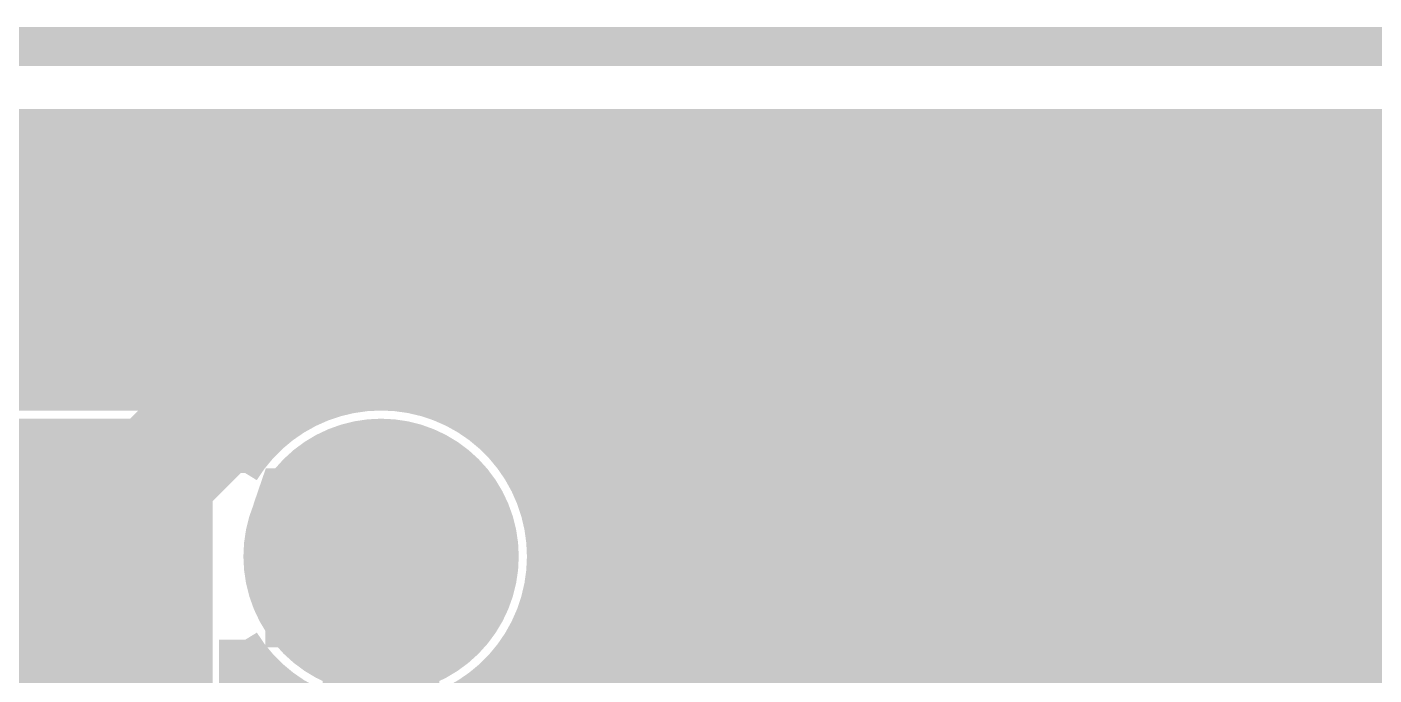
# Model space of a CAD drawing. Extents: x -7 to 100, y -42 to 30.
# Drawn here: x 75.25 to 84.05, y 25.9 to 30.13 of the extents above; entities that cross this region are included whole.
import ezdxf

# ---------------------------------------------------------------- set-up
doc = ezdxf.new("R2010")
doc.units = 0
doc.header["$MEASUREMENT"] = 0
doc.layers.get('0').update_dxf_attribs({"linetype": 'CONTINUOUS'})
for name, color, linetype in [('22-315-0_BOT', 7, 'CONTINUOUS'), ('22-315-0_DRD', 7, 'CONTINUOUS'), ('22-315-0_GND', 6, 'CONTINUOUS'), ('22-315-0_IN1', 4, 'CONTINUOUS'), ('22-315-0_SMB', 3, 'CONTINUOUS'), ('22-315-0_SMT', 5, 'CONTINUOUS'), ('22-315-0_SPT', 14, 'CONTINUOUS'), ('22-315-0_SST', 12, 'CONTINUOUS'), ('22-315-0_TOP', 11, 'CONTINUOUS'), ('THRUHOLE_TAP', 15, 'CONTINUOUS')]:
    doc.layers.add(name, color=color, linetype=linetype)

# ---------------------------------------------------------------- blocks, each defined once
blk = doc.blocks.new('ROUND_19')
at = {"const_width": 0.7493}
blk.add_lwpolyline([(-0.37465, 0, 1), (0.37465, 0, 1)], format="xyb", close=True, dxfattribs=at)
blk = doc.blocks.new('SQUARE_21')
blk.add_solid([(0.7493, 0.7493), (0.7493, -0.7493), (-0.7493, 0.7493), (-0.7493, -0.7493)])
blk = doc.blocks.new('ROUND_67')
at = {"const_width": 0.89916}
blk.add_lwpolyline([(-0.44958, 0, 1), (0.44958, 0, 1)], format="xyb", close=True, dxfattribs=at)
blk = doc.blocks.new('SQUARE_71')
blk.add_solid([(0.89916, 0.89916), (0.89916, -0.89916), (-0.89916, 0.89916), (-0.89916, -0.89916)])
blk = doc.blocks.new('RECTANGLE_18')
blk.add_solid([(1.14935, 1.5494), (1.14935, -1.5494), (-1.14935, 1.5494), (-1.14935, -1.5494)])
blk = doc.blocks.new('ROUND_84')
at = {"const_width": 0.50038}
blk.add_lwpolyline([(-0.25019, 0, 1), (0.25019, 0, 1)], format="xyb", close=True, dxfattribs=at)

msp = doc.modelspace()

# ---------------------------------------------------------------- linework, layer by layer
at = {"layer": '22-315-0_BOT'}
for points, const_width in [([(87.9094, 29.464), (67.07124, 29.464)], 0.254), ([(75.184, 29.464), (75.184, 29.1084)], 0.254), ([(75.4126, 29.464), (75.4126, 29.1084)], 0.254), ([(75.6412, 29.464), (75.6412, 29.1084)], 0.254), ([(75.8698, 29.464), (75.8698, 29.1084)], 0.254), ([(76.0984, 29.464), (76.0984, 29.1084)], 0.254), ([(76.327, 29.464), (76.327, 29.1084)], 0.254), ([(76.5556, 29.464), (76.5556, 29.1084)], 0.254), ([(76.7842, 29.464), (76.7842, 29.1084)], 0.254), ([(77.0128, 29.464), (77.0128, 29.1084)], 0.254), ([(77.2414, 29.464), (77.2414, 29.1084)], 0.254), ([(77.47, 29.464), (77.47, 29.1084)], 0.254), ([(77.6986, 29.464), (77.6986, 29.1084)], 0.254), ([(77.9272, 29.464), (77.9272, 29.1084)], 0.254), ([(78.1558, 29.464), (78.1558, 29.1084)], 0.254), ([(78.3844, 29.464), (78.3844, 29.1084)], 0.254), ([(78.613, 29.464), (78.613, 29.1084)], 0.254), ([(78.8416, 29.464), (78.8416, 29.1084)], 0.254), ([(79.0702, 29.464), (79.0702, 29.1084)], 0.254), ([(79.2988, 29.464), (79.2988, 29.1084)], 0.254), ([(79.5274, 29.464), (79.5274, 29.1084)], 0.254), ([(79.756, 29.464), (79.756, 29.1084)], 0.254), ([(79.9846, 29.464), (79.9846, 29.0957)], 0.254), ([(80.2132, 29.464), (80.2132, 28.94584)], 0.254), ([(80.4418, 29.464), (80.4418, 28.71724)], 0.254), ([(80.6704, 29.464), (80.6704, 28.48864)], 0.254), ([(80.899, 29.464), (80.899, 28.26004)], 0.254), ([(81.1276, 29.464), (81.1276, 28.03144)], 0.254), ([(81.3562, 29.464), (81.3562, 27.80284)], 0.254), ([(81.5848, 29.464), (81.5848, 27.57424)], 0.254), ([(81.8134, 29.464), (81.8134, 27.34564)], 0.254), ([(82.042, 29.464), (82.042, 27.11704)], 0.254), ([(82.2706, 29.464), (82.2706, 26.9494)], 0.254), ([(82.4992, 29.464), (82.4992, 26.9494)], 0.254), ([(82.7278, 29.464), (82.7278, 26.9494)], 0.254), ([(82.9564, 29.464), (82.9564, 26.9494)], 0.254), ([(83.185, 29.464), (83.185, 26.9494)], 0.254), ([(83.4136, 29.464), (83.4136, 26.9494)], 0.254), ([(83.6422, 29.464), (83.6422, 26.9494)], 0.254), ([(83.8708, 29.464), (83.8708, 26.9494)], 0.254), ([(84.0994, 29.464), (84.0994, 26.9494)], 0.254), ([(87.9094, 29.4132), (67.16522, 29.4132)], 0.254), ([(87.9094, 29.1846), (67.40144, 29.1846)], 0.254), ([(79.883, 29.1084), (71.882, 29.1084)], 0.254), ([(80.1751, 28.98394), (82.20964, 26.9494)], 0.254), ([(87.9094, 28.956), (80.20304, 28.956)], 0.254), ([(69.85, 26.67), (71.882, 28.702), (79.883, 28.702), (82.042, 26.543), (85.217, 26.543), (86.487, 25.273), (88.9, 25.273), (93.472, 20.701), (93.472, 8.128), (91.059, 5.715), (89.408, 5.715), (88.519, 6.604), (88.519, 6.858)], 0.2032), ([(87.9094, 28.7274), (80.43164, 28.7274)], 0.254), ([(87.9094, 28.4988), (80.66024, 28.4988)], 0.254), ([(87.9094, 28.2702), (80.88884, 28.2702)], 0.254), ([(87.9094, 28.0416), (81.11744, 28.0416)], 0.254), ([(84.963, 25.781), (82.042, 25.781), (79.883, 27.94), (73.66, 27.94)], 0.2032), ([(87.9094, 27.813), (81.34604, 27.813)], 0.254), ([(92.32646, 27.5844), (81.57464, 27.5844)], 0.254), ([(92.23502, 27.3558), (81.80324, 27.3558)], 0.254), ([(92.16136, 27.1272), (82.03184, 27.1272)], 0.254), ([(74.93, 24.2062), (75.692, 24.9682), (75.692, 26.543), (75.565, 26.67)], 0.762), ([(85.217, 26.9494), (82.20964, 26.9494)], 0.254)]:
    msp.add_lwpolyline(points, dxfattribs=dict(at, const_width=const_width))
at = {"layer": '22-315-0_BOT', "const_width": 0.254}
msp.add_lwpolyline([(80.17002, 28.98902, 0.1989124), (79.883, 29.10791)], format="xyb", dxfattribs=at)
at = {"layer": '22-315-0_DRD', "const_width": 0.254}
for points in [[(0, 0), (-7.00024, 0), (-7.00024, 29.99994), (99.9998, 29.99994), (99.9998, 0), (0, 0)], [(75.565, 27.305), (75.565, 26.035)], [(77.56398, 27.305), (77.56398, 26.035)], [(76.2, 26.67), (74.93, 26.67)], [(78.19898, 26.67), (76.92898, 26.67)]]:
    msp.add_lwpolyline(points, dxfattribs=at)
at = {"layer": '22-315-0_GND', "const_width": 0.254}
msp.add_lwpolyline([(0, 0), (-7.00024, 0), (-7.00024, 29.99994), (99.9998, 29.99994), (99.9998, 0), (0, 0)], dxfattribs=at)
at = {"layer": '22-315-0_IN1', "const_width": 0.254}
for points in [[(99.441, 29.337), (29.1338, 29.337)], [(99.441, 29.3116), (29.1338, 29.3116)], [(75.2602, 29.337), (75.2602, 27.7495)], [(75.4888, 29.337), (75.4888, 27.7495)], [(75.7174, 29.337), (75.7174, 27.7495)], [(75.946, 29.337), (75.946, 27.7495)], [(76.1746, 29.337), (76.1746, 27.7495)], [(76.4032, 29.337), (76.4032, 27.7495)], [(76.6318, 29.337), (76.6318, 27.21356)], [(76.8604, 29.337), (76.8604, 27.48788)], [(77.089, 29.337), (77.089, 27.63774)], [(77.3176, 29.337), (77.3176, 27.72156)], [(77.5462, 29.337), (77.5462, 27.7495)], [(77.7748, 29.337), (77.7748, 27.72918)], [(78.0034, 29.337), (78.0034, 27.65552)], [(78.232, 29.337), (78.232, 27.51836)], [(78.4606, 29.337), (78.4606, 27.27198)], [(78.6892, 29.337), (78.6892, 15.13332)], [(78.9178, 29.337), (78.9178, 15.15618)], [(79.1464, 29.337), (79.1464, 15.09776)], [(79.375, 29.337), (79.375, 14.93012)], [(79.6036, 29.337), (79.6036, 13.59408)], [(79.8322, 29.337), (79.8322, 13.45692)], [(80.0608, 29.337), (80.0608, 3.52298)], [(80.2894, 29.337), (80.2894, 3.75412)], [(80.518, 29.337), (80.518, 19.24812)], [(80.7466, 29.337), (80.7466, 19.41576)], [(80.9752, 29.337), (80.9752, 19.47418)], [(81.2038, 29.337), (81.2038, 19.45132)], [(81.4324, 29.337), (81.4324, 19.33956)], [(81.661, 29.337), (81.661, 19.0373)], [(81.8896, 29.337), (81.8896, 14.71676)], [(82.1182, 29.337), (82.1182, 14.77518)], [(82.3468, 29.337), (82.3468, 14.75232)], [(82.5754, 29.337), (82.5754, 23.54072)], [(82.804, 29.337), (82.804, 23.80488)], [(83.0326, 29.337), (83.0326, 23.90394)], [(83.2612, 29.337), (83.2612, 23.91664)], [(83.4898, 29.337), (83.4898, 23.84806)], [(83.7184, 29.337), (83.7184, 23.66264)], [(83.947, 29.337), (83.947, 21.5773)], [(99.441, 29.083), (29.1338, 29.083)], [(99.441, 28.8544), (29.1338, 28.8544)], [(99.441, 28.6258), (29.1338, 28.6258)], [(99.441, 28.3972), (74.16292, 28.3972)], [(99.441, 28.1686), (74.30008, 28.1686)], [(95.25, 27.94), (74.34072, 27.94)], [(76.6445, 27.7495), (74.4855, 27.7495)], [(76.6445, 27.7495), (76.6445, 27.23388)], [(77.2795, 27.7114), (76.6445, 27.7114)], [(94.8182, 27.7114), (77.84846, 27.7114)], [(76.85278, 27.4828), (76.6445, 27.4828)], [(94.54134, 27.4828), (78.27518, 27.4828)], [(94.34068, 27.2542), (78.4733, 27.2542)], [(94.19082, 27.0256), (78.58252, 27.0256)], [(94.07906, 26.797), (78.63586, 26.797)], [(93.99778, 26.5684), (78.6384, 26.5684)], [(84.57438, 26.3398), (78.59268, 26.3398)], [(76.6318, 26.12644), (76.6318, 24.80818)], [(76.6445, 26.10612), (76.6445, 25.5905)], [(84.36864, 26.1112), (78.48854, 26.1112)], [(78.4606, 26.06802), (78.4606, 20.18284)], [(76.82484, 25.8826), (76.6445, 25.8826)], [(76.8604, 25.85212), (76.8604, 24.74976)], [(84.2899, 25.8826), (78.30312, 25.8826)], [(78.232, 25.82164), (78.232, 20.36826)]]:
    msp.add_lwpolyline(points, dxfattribs=at)
for points in [[(77.56398, 27.7495, 0.2608576), (76.64374, 27.23434)], [(78.64348, 26.67, 0.4142136), (77.56398, 27.7495)], [(77.56398, 25.5905, 0.4142136), (78.64348, 26.67)], [(76.6445, 26.10612, 0.2608574), (77.56398, 25.59139)]]:
    msp.add_lwpolyline(points, format="xyb", dxfattribs=at)
at = {"layer": '22-315-0_SST'}
for points, const_width in [([(79.16418, 28.66898), (79.16418, 25.0698), (73.36536, 25.0698), (73.36536, 28.66898), (79.16418, 28.66898)], 0.20066), ([(76.46416, 28.66898), (76.3651, 28.66898), (74.66584, 28.66898), (75.565, 27.86888)], 0.20066), ([(75.19162, 28.66898), (75.19162, 28.19908)], 0.20066), ([(75.37196, 28.66898), (75.37196, 28.03906)], 0.20066), ([(75.5523, 28.66898), (75.5523, 27.87904)], 0.20066), ([(76.46416, 28.66898), (75.565, 27.86888)], 0.20066), ([(75.73264, 28.66898), (75.73264, 28.01874)], 0.20066), ([(75.91298, 28.66898), (75.91298, 28.17876)], 0.20066), ([(76.09078, 28.66898), (76.09078, 28.33878)], 0.20066), ([(76.27112, 28.66898), (76.27112, 28.4988)], 0.20066), ([(82.36458, 27.83332), (82.36458, 28.73248), (90.45702, 28.73248), (90.45702, 27.83332)], 0.20066), ([(76.36002, 28.57754), (74.76744, 28.57754)], 0.20066), ([(76.15682, 28.3972), (74.97064, 28.3972)], 0.20066), ([(75.95616, 28.21686), (75.17384, 28.21686)], 0.20066), ([(75.75296, 28.03906), (75.3745, 28.03906)], 0.20066), ([(73.36536, 27.67076), (73.76414, 27.67076), (73.76414, 25.47112), (78.7654, 25.47112), (78.7654, 27.67076), (79.16418, 27.67076)], 0.20066), ([(77.2795, 26.99766), (77.22108, 27.16784), (76.86548, 27.16784), (76.80706, 26.99766), (76.80706, 26.65984), (76.9239, 26.48966), (77.2795, 26.48966), (77.2795, 26.15184), (76.80706, 26.15184)], 0.1524), ([(78.05928, 26.83002), (78.05928, 26.99766), (78.00086, 27.16784), (77.7621, 27.16784), (77.70368, 26.99766), (77.70368, 26.15184)], 0.1524), ([(77.64526, 26.15184), (77.88148, 26.15184)], 0.1524)]:
    msp.add_lwpolyline(points, dxfattribs=dict(at, const_width=const_width))
at = {"layer": '22-315-0_TOP'}
for points, const_width in [([(21.7678, 26.67), (21.7678, 28.3718), (22.479, 29.083), (87.376, 29.083), (89.42578, 27.03322), (89.42578, 26.67), (90.06078, 26.035)], 0.762), ([(82.65922, 26.035), (82.65922, 26.56078), (81.153, 28.067), (76.962, 28.067), (75.565, 26.67)], 0.762), ([(81.97596, 28.321), (82.33156, 27.9654)], 0.254), ([(87.06104, 28.321), (81.97596, 28.321)], 0.254), ([(82.01152, 28.321), (82.01152, 28.28544)], 0.254), ([(82.24012, 28.321), (82.24012, 28.05684)], 0.254), ([(82.46872, 28.321), (82.46872, 27.9654)], 0.254), ([(82.69732, 28.321), (82.69732, 27.9654)], 0.254), ([(82.92592, 28.321), (82.92592, 27.9654)], 0.254), ([(83.15452, 28.321), (83.15452, 27.9654)], 0.254), ([(83.38312, 28.321), (83.38312, 27.9654)], 0.254), ([(83.61172, 28.321), (83.61172, 27.9654)], 0.254), ([(83.84032, 28.321), (83.84032, 27.9654)], 0.254), ([(84.06892, 28.321), (84.06892, 27.9654)], 0.254), ([(87.11184, 28.2702), (82.02676, 28.2702)], 0.254), ([(87.34044, 28.0416), (82.25536, 28.0416)], 0.254), ([(84.19084, 27.9654), (82.33156, 27.9654)], 0.254), ([(80.83804, 27.305), (78.4987, 27.305)], 0.254), ([(78.58252, 27.305), (78.58252, 27.16022)], 0.254), ([(78.81112, 27.305), (78.81112, 22.0345)], 0.254), ([(79.03972, 27.305), (79.03972, 22.0345)], 0.254), ([(79.26832, 27.305), (79.26832, 22.0345)], 0.254), ([(79.49692, 27.305), (79.49692, 22.0345)], 0.254), ([(79.72552, 27.305), (79.72552, 22.0345)], 0.254), ([(79.95412, 27.305), (79.95412, 22.0345)], 0.254), ([(80.18272, 27.305), (80.18272, 22.0345)], 0.254), ([(80.41132, 27.305), (80.41132, 22.0345)], 0.254), ([(80.63992, 27.305), (80.63992, 22.0345)], 0.254), ([(80.83804, 27.305), (81.13014, 27.0129)], 0.254), ([(80.86852, 27.27452), (80.86852, 19.54022)], 0.254), ([(81.01584, 27.1272), (78.59776, 27.1272)], 0.254), ([(81.09712, 27.04592), (81.09712, 19.55546)], 0.254), ([(81.13014, 27.0129), (81.13014, 24.1046)], 0.254), ([(75.565, 26.67), (71.66356, 26.67)], 0.762), ([(77.56398, 26.67), (77.56398, 20.955), (72.898, 20.955)], 0.762), ([(81.13014, 26.8986), (78.67142, 26.8986)], 0.254), ([(81.13014, 26.67), (78.69428, 26.67)], 0.254), ([(81.13014, 26.4414), (78.67142, 26.4414)], 0.254), ([(78.58252, 26.17724), (78.58252, 22.0345)], 0.254), ([(81.13014, 26.2128), (78.59776, 26.2128)], 0.254), ([(76.6953, 25.94864), (76.6953, 25.5397)], 0.254), ([(81.13014, 25.9842), (78.46314, 25.9842)], 0.254), ([(76.75372, 25.8826), (76.75372, 24.83866)], 0.254), ([(76.80198, 25.83434), (76.80198, 24.82596)], 0.254), ([(78.32598, 25.83434), (78.32598, 22.0345)], 0.254), ([(78.35392, 25.85974), (78.35392, 22.0345)], 0.254)]:
    msp.add_lwpolyline(points, dxfattribs=dict(at, const_width=const_width))
at = {"layer": '22-315-0_TOP', "const_width": 0.254}
for points in [[(78.69428, 26.67, 0.1502994), (78.49894, 27.30516)], [(78.32598, 25.83434, 0.2109142), (78.6949, 26.67)], [(76.6953, 25.94864, 0.0346288), (76.80317, 25.83565)]]:
    msp.add_lwpolyline(points, format="xyb", dxfattribs=at)

# ---------------------------------------------------------------- block references
at = {"layer": '22-315-0_BOT'}
for name, p in [('SQUARE_21', (75.565, 26.67)), ('ROUND_19', (77.56398, 26.67))]:
    msp.add_blockref(name, p, dxfattribs=at)
at = {"layer": '22-315-0_GND'}
for name, p in [('SQUARE_71', (75.565, 26.67)), ('ROUND_67', (77.56398, 26.67))]:
    msp.add_blockref(name, p, dxfattribs=at)
at = {"layer": '22-315-0_IN1'}
for name, p in [('SQUARE_21', (75.565, 26.67)), ('ROUND_19', (77.56398, 26.67))]:
    msp.add_blockref(name, p, dxfattribs=at)
at = {"layer": '22-315-0_SMB'}
for name, p in [('SQUARE_21', (75.565, 26.67)), ('ROUND_19', (77.56398, 26.67))]:
    msp.add_blockref(name, p, dxfattribs=at)
at = {"layer": '22-315-0_SMT'}
for name, p in [('RECTANGLE_18', (82.65922, 26.035)), ('SQUARE_21', (75.565, 26.67)), ('ROUND_19', (77.56398, 26.67))]:
    msp.add_blockref(name, p, dxfattribs=at)
at = {"layer": '22-315-0_SPT'}
msp.add_blockref('RECTANGLE_18', (82.65922, 26.035), dxfattribs=at)
at = {"layer": '22-315-0_TOP'}
for name, p in [('RECTANGLE_18', (82.65922, 26.035)), ('SQUARE_21', (75.565, 26.67)), ('ROUND_19', (77.56398, 26.67))]:
    msp.add_blockref(name, p, dxfattribs=at)
at = {"layer": 'THRUHOLE_TAP'}
for p in [(75.565, 26.67), (77.56398, 26.67)]:
    msp.add_blockref('ROUND_84', p, dxfattribs=at)

doc.saveas('drawing.dxf')
